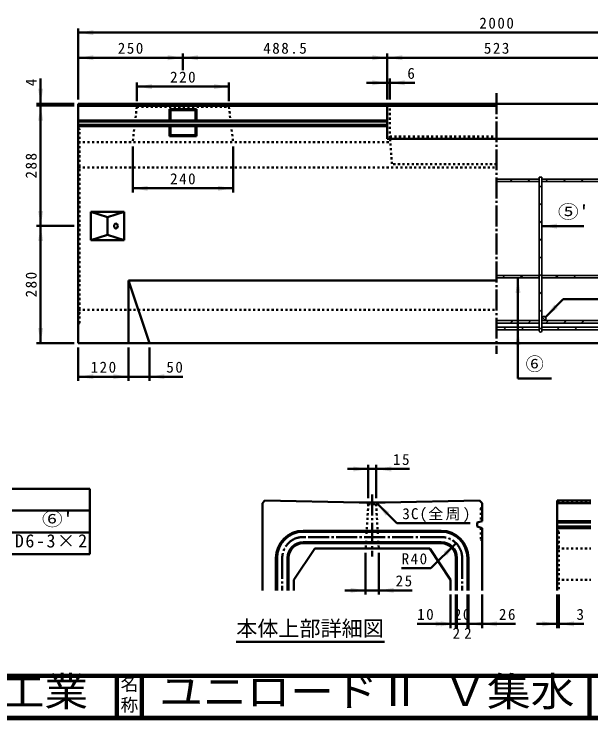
# Model space of a CAD drawing. Units: millimetres, scale not verified. Extents: x 100 to 4105, y 100 to 2870.
# Drawn here: x 1764 to 3143, y 100 to 1786 of the extents above; entities that cross this region are included whole.
import ezdxf
from ezdxf.enums import TextEntityAlignment as Align

# ---------------------------------------------------------------- set-up
doc = ezdxf.new("R2010")
doc.units = ezdxf.units.MM
doc.header["$LTSCALE"] = 5
doc.linetypes.add('USER1', pattern=[2.2, 1, -1.2])
doc.linetypes.add('USER3', pattern=[13.4, 10, -1.2, 1, -1.2])
doc.layers.add('V-nasSTD', color=7, linetype='Continuous', lineweight=50)
doc.styles.add('ＭＳ ゴシック', font='')
doc.styles.get('ＭＳ ゴシック').set_extended_font_data('MS Gothic')

msp = doc.modelspace()

# ---------------------------------------------------------------- hatches: boundary and pattern name
at = {"layer": 'V-nasSTD'}
for points in [[(1953.814, 1747.893), (1917.814, 1741.893), (1953.814, 1735.893)], [(1953.814, 1687.893), (1917.814, 1681.893), (1953.814, 1675.893)], [(2131.814, 1675.893), (2167.814, 1681.893), (2131.814, 1687.893)], [(2203.814, 1687.893), (2167.814, 1681.893), (2203.814, 1675.893)], [(2620.314, 1675.893), (2656.314, 1681.893), (2620.314, 1687.893)], [(2692.314, 1687.893), (2656.314, 1681.893), (2692.314, 1675.893)], [(2093.814, 1618.893), (2057.814, 1612.893), (2093.814, 1606.893)], [(2241.814, 1606.893), (2277.814, 1612.893), (2241.814, 1618.893)], [(2620.314, 1615.893), (2656.314, 1621.893), (2620.314, 1627.893)], [(2698.314, 1627.893), (2662.314, 1621.893), (2698.314, 1615.893)], [(1821.814, 1607.893), (1827.814, 1571.893), (1833.814, 1607.893)], [(1833.814, 1531.893), (1827.814, 1567.893), (1821.814, 1531.893)], [(2083.814, 1375.893), (2047.814, 1369.893), (2083.814, 1363.893)], [(2251.814, 1363.893), (2287.814, 1369.893), (2251.814, 1375.893)], [(1821.814, 1315.893), (1827.814, 1279.893), (1833.814, 1315.893)], [(3061.814, 1285.619), (3025.814, 1279.619), (3061.814, 1273.619)], [(1833.814, 1243.893), (1827.814, 1279.893), (1821.814, 1243.893)], [(2974.814, 1119.893), (2968.814, 1155.893), (2962.814, 1119.893)], [(3055.562, 1092.127), (3034.349, 1062.428), (3064.048, 1083.641)], [(1821.814, 1035.893), (1827.814, 999.893), (1833.814, 1035.893)], [(2974.814, 995.893), (2968.814, 1031.893), (2962.814, 995.893)], [(1953.814, 925.893), (1917.814, 919.893), (1953.814, 913.893)], [(2001.814, 913.893), (2037.814, 919.893), (2001.814, 925.893)], [(2123.814, 925.893), (2087.814, 919.893), (2123.814, 913.893)], [(2574.961, 693.376), (2610.961, 699.376), (2574.961, 705.376)], [(2665.711, 705.376), (2629.711, 699.376), (2665.711, 693.376)], [(2661.285, 596.288), (2631.586, 617.501), (2652.799, 587.803)], [(2799.478, 492.533), (2820.691, 522.231), (2790.993, 501.018)], [(2568.711, 403.376), (2604.711, 409.376), (2568.711, 415.376)], [(2671.961, 415.376), (2635.961, 409.376), (2671.961, 403.376)], [(2771.836, 323.376), (2807.836, 329.376), (2771.836, 335.376)], [(2784.336, 323.376), (2820.336, 329.376), (2784.336, 335.376)], [(2886.336, 335.376), (2850.336, 329.376), (2886.336, 323.376)], [(2918.836, 335.376), (2882.836, 329.376), (2918.836, 323.376)], [(3026.836, 323.376), (3062.836, 329.376), (3026.836, 335.376)], [(3102.586, 335.376), (3066.586, 329.376), (3102.586, 323.376)]]:
    msp.add_hatch(color=256, dxfattribs=at).paths.add_polyline_path(points)

# ---------------------------------------------------------------- linework, layer by layer
for p, q in [((1917.814, 1581.893), (1917.814, 1751.893)), ((1917.814, 1741.893), (3917.814, 1741.893)), ((2167.814, 1651.893), (2167.814, 1691.893)), ((2656.314, 1581.893), (2656.314, 1691.893)), ((1917.814, 1681.893), (2167.814, 1681.893)), ((2167.814, 1681.893), (2656.314, 1681.893)), ((2656.314, 1681.893), (3179.314, 1681.893)), ((1827.814, 1631.893), (1827.814, 1571.893)), ((2057.814, 1577.893), (2057.814, 1622.893)), ((2277.814, 1577.893), (2277.814, 1622.893)), ((2606.314, 1621.893), (2656.314, 1621.893)), ((2656.314, 1621.893), (2662.314, 1621.893)), ((2662.314, 1581.893), (2662.314, 1631.893)), ((2722.314, 1621.893), (2662.314, 1621.893)), ((2057.814, 1612.893), (2277.814, 1612.893)), ((1907.814, 1571.893), (1817.814, 1571.893)), ((1827.814, 1567.893), (1827.814, 1571.893)), ((1917.814, 1571.893), (1917.814, 999.893)), ((1917.814, 1571.893), (3917.814, 1571.893)), ((2656.314, 1571.893), (2656.314, 1487.893)), ((2656.314, 1571.893), (3179.314, 1571.893)), ((1907.814, 1567.893), (1817.814, 1567.893)), ((1827.814, 1279.893), (1827.814, 1567.893)), ((1917.814, 1566.893), (2917.814, 1566.893)), ((2135.514, 1559.193), (2200.114, 1559.193)), ((2135.514, 1559.193), (2137.814, 1556.893)), ((2135.514, 1559.193), (2135.514, 1531.908)), ((2137.814, 1556.893), (2197.814, 1556.893)), ((2137.814, 1556.893), (2137.814, 1531.908)), ((2197.814, 1556.893), (2200.114, 1559.193)), ((2197.814, 1556.893), (2197.814, 1531.908)), ((2200.114, 1559.193), (2200.114, 1531.908)), ((2656.314, 1566.893), (2917.814, 1566.893)), ((1917.814, 1531.908), (2656.314, 1531.908)), ((1917.814, 1529.893), (2656.314, 1529.893)), ((1917.814, 1521.893), (2656.314, 1521.893)), ((1917.814, 1518.535), (2656.314, 1518.535)), ((2135.514, 1518.535), (2135.514, 1494.593)), ((2137.814, 1518.535), (2137.814, 1496.893)), ((2197.814, 1518.535), (2197.814, 1496.893)), ((2200.114, 1518.535), (2200.114, 1494.593)), ((2135.514, 1494.593), (2137.814, 1496.893)), ((2135.514, 1494.593), (2200.114, 1494.593)), ((2137.814, 1496.893), (2197.814, 1496.893)), ((2197.814, 1496.893), (2200.114, 1494.593)), ((2656.314, 1487.893), (3179.314, 1487.893)), ((2047.814, 1469.893), (2047.814, 1359.893)), ((2287.814, 1469.893), (2287.814, 1359.893)), ((2047.814, 1369.893), (2287.814, 1369.893)), ((1947.814, 1313.393), (1947.814, 1246.393)), ((1947.814, 1313.393), (2027.814, 1313.393)), ((1947.814, 1313.393), (1987.814, 1301.393)), ((1987.814, 1301.393), (2027.814, 1313.393)), ((1987.814, 1301.393), (1987.814, 1258.393)), ((2027.814, 1313.393), (2027.814, 1246.393)), ((1907.814, 1279.893), (1817.814, 1279.893)), ((1827.814, 999.893), (1827.814, 1279.893)), ((3125.814, 1279.619), (3025.814, 1279.619)), ((1947.814, 1246.393), (1987.814, 1258.393)), ((1987.814, 1258.393), (2027.814, 1246.393)), ((1947.814, 1246.393), (2027.814, 1246.393)), ((2037.814, 1149.893), (2037.814, 999.893)), ((2037.814, 1149.893), (2087.814, 999.893)), ((2037.814, 1149.893), (2917.814, 1149.893)), ((2968.814, 915.893), (2968.814, 1155.893)), ((3076.776, 1104.855), (3034.349, 1062.428)), ((4020.814, 1104.855), (3076.776, 1104.855)), ((1907.814, 999.893), (1817.814, 999.893)), ((1917.814, 999.893), (3917.814, 999.893)), ((1917.814, 989.893), (1917.814, 909.893)), ((2037.814, 989.893), (2037.814, 909.893)), ((2087.814, 989.893), (2087.814, 909.893)), ((1917.814, 919.893), (2037.814, 919.893)), ((2037.814, 919.893), (2087.814, 919.893)), ((2167.814, 919.893), (2087.814, 919.893)), ((2968.814, 915.893), (3048.814, 915.893)), ((2610.961, 629.376), (2610.961, 709.376)), ((2629.711, 629.376), (2629.711, 709.376)), ((2560.961, 699.376), (2610.961, 699.376)), ((2610.961, 699.376), (2629.711, 699.376)), ((2709.711, 699.376), (2629.711, 699.376)), ((1945, 652), (1760, 652)), ((1945, 600), (1945, 652)), ((2364.086, 624.376), (2357.836, 618.126)), ((2589.086, 619.376), (2364.086, 624.376)), ((2651.586, 619.376), (2876.586, 624.376)), ((2876.586, 624.376), (2882.836, 618.126)), ((3062.836, 624.376), (3142.836, 624.376)), ((3062.836, 624.376), (3062.836, 409.376)), ((2357.836, 618.126), (2357.836, 409.376)), ((2589.086, 619.376), (2651.586, 619.376)), ((2631.586, 617.501), (2679.297, 569.79)), ((2882.836, 574.395), (2882.836, 618.126)), ((3062.836, 618.126), (3142.836, 618.126)), ((1760, 600), (1945, 600)), ((1945, 548), (1945, 600)), ((2871.586, 571.876), (2882.836, 574.395)), ((3062.836, 574.395), (3142.836, 574.395)), ((2854.297, 569.79), (2679.297, 569.79)), ((2871.586, 561.876), (2871.586, 571.876)), ((2871.586, 561.876), (2882.836, 557.678)), ((2882.836, 557.678), (2882.836, 409.376)), ((3062.836, 571.876), (3142.836, 571.876)), ((3062.836, 561.876), (3142.836, 561.876)), ((3062.836, 557.678), (3142.836, 557.678)), ((1760, 548), (1945, 548)), ((1945, 496), (1945, 548)), ((2785.336, 551.876), (2455.336, 551.876)), ((2785.336, 549.376), (2455.336, 549.376)), ((2785.336, 524.376), (2455.336, 524.376)), ((2482.836, 509.376), (2432.836, 434.376)), ((2785.336, 521.876), (2455.336, 521.876)), ((2482.836, 509.376), (2757.836, 509.376)), ((2757.836, 509.376), (2807.836, 434.376)), ((2760.587, 462.127), (2820.691, 522.231)), ((1760, 496), (1945, 496)), ((2604.711, 499.376), (2604.711, 399.376)), ((2635.961, 499.376), (2635.961, 399.376)), ((2390.336, 486.876), (2390.336, 409.376)), ((2392.836, 486.876), (2392.836, 409.376)), ((2417.836, 486.876), (2417.836, 409.376)), ((2420.336, 486.876), (2420.336, 409.376)), ((2820.336, 409.376), (2820.336, 486.876)), ((2822.836, 486.876), (2822.836, 409.376)), ((2847.836, 486.876), (2847.836, 409.376)), ((2850.336, 409.376), (2850.336, 486.876)), ((2760.587, 462.127), (2690.587, 462.127)), ((2432.836, 434.376), (2432.836, 409.376)), ((2807.836, 434.376), (2807.836, 409.376)), ((2554.711, 409.376), (2604.711, 409.376)), ((2604.711, 409.376), (2635.961, 409.376)), ((2715.961, 409.376), (2635.961, 409.376)), ((2807.836, 399.376), (2807.836, 319.376)), ((2820.336, 399.376), (2820.336, 319.376)), ((2822.836, 399.376), (2822.836, 319.376)), ((2847.836, 399.376), (2847.836, 319.376)), ((2850.336, 399.376), (2850.336, 319.376)), ((2882.836, 399.376), (2882.836, 319.376)), ((3062.836, 399.376), (3062.836, 319.376)), ((3066.586, 399.376), (3066.586, 319.376)), ((2727.836, 329.376), (2807.836, 329.376)), ((2807.836, 329.376), (2820.336, 329.376)), ((2820.336, 329.376), (2822.836, 329.376)), ((2822.836, 329.376), (2847.836, 329.376)), ((2847.836, 329.376), (2850.336, 329.376)), ((2850.336, 329.376), (2882.836, 329.376)), ((2962.836, 329.376), (2882.836, 329.376)), ((3012.836, 329.376), (3062.836, 329.376)), ((3062.836, 329.376), (3066.586, 329.376)), ((3126.586, 329.376), (3066.586, 329.376)), ((2295.368, 286.542), (2649.377, 286.542))]:
    msp.add_line(p, q, dxfattribs=at)
at = {"layer": 'V-nasSTD', "linetype": 'USER3'}
for p, q in [((2917.814, 1596.893), (2917.814, 974.893)), ((2620.336, 638.126), (2620.336, 490.626)), ((2785.336, 536.876), (2455.336, 536.876)), ((2405.336, 486.876), (2405.336, 409.376)), ((2835.336, 486.876), (2835.336, 409.376))]:
    msp.add_line(p, q, dxfattribs=at)
at = {"layer": 'V-nasSTD', "linetype": 'USER1'}
for p, q in [((2662.314, 1571.893), (2662.314, 1487.893)), ((1917.814, 1567.893), (2656.314, 1567.893)), ((2057.814, 1564.893), (2047.814, 1479.893)), ((2057.814, 1564.893), (2054.814, 1567.893)), ((2057.814, 1564.893), (2277.814, 1564.893)), ((2277.814, 1564.893), (2280.814, 1567.893)), ((2277.814, 1564.893), (2287.814, 1479.893)), ((1920.814, 1511.893), (1917.814, 1513.893)), ((1920.814, 1047.893), (1920.814, 1511.893)), ((1917.814, 1489.893), (1920.814, 1491.893)), ((2662.314, 1493.893), (2917.814, 1493.893)), ((2663.014, 1487.893), (2667.573, 1427.781)), ((1917.814, 1479.893), (2663.62, 1479.893)), ((1917.814, 1419.893), (2917.814, 1419.893)), ((2917.814, 1427.781), (2667.573, 1427.781)), ((1917.814, 1079.893), (2917.814, 1079.893)), ((1917.814, 1069.893), (1920.814, 1067.893)), ((1920.814, 1047.893), (1917.814, 1045.893)), ((2610.961, 615.626), (2604.711, 509.376)), ((2610.961, 615.626), (2607.211, 619.376)), ((2610.961, 615.626), (2629.711, 615.626)), ((2629.711, 615.626), (2633.461, 619.376)), ((2629.711, 615.626), (2635.961, 509.376)), ((2879.961, 605.626), (2882.836, 608.501)), ((3062.836, 619.376), (3142.836, 619.376)), ((2879.961, 605.626), (2879.961, 573.751)), ((2879.961, 558.751), (2879.961, 530.626)), ((3066.586, 549.376), (3062.836, 551.876)), ((3066.586, 549.376), (3066.586, 409.376)), ((2879.961, 530.626), (2882.836, 527.751)), ((3062.836, 521.876), (3066.586, 524.376)), ((3062.836, 509.376), (3142.836, 509.376)), ((3062.836, 434.376), (3142.836, 434.376))]:
    msp.add_line(p, q, dxfattribs=at)
at = {"layer": 'V-nasSTD', "lineweight": 35}
for p, q in [((2917.814, 1391.393), (3019.814, 1391.393)), ((2917.814, 1386.393), (3019.814, 1386.393)), ((2949.952, 1386.393), (2954.952, 1391.393)), ((2992.379, 1386.393), (2997.379, 1391.393)), ((3019.814, 1396.393), (3019.814, 1028.893)), ((3019.814, 1396.393), (3025.814, 1396.393)), ((3025.814, 1396.393), (3025.814, 1028.893)), ((3025.814, 1391.393), (3334.814, 1391.393)), ((3025.814, 1386.393), (3334.814, 1386.393)), ((3039.805, 1391.393), (3034.805, 1386.393)), ((3077.231, 1386.393), (3082.231, 1391.393)), ((3119.658, 1386.393), (3124.658, 1391.393)), ((3025.814, 1377.401), (3019.814, 1371.401)), ((3025.814, 1334.975), (3019.814, 1328.975)), ((3025.814, 1292.548), (3019.814, 1286.548)), ((3025.814, 1250.122), (3019.814, 1244.122)), ((3025.814, 1207.696), (3019.814, 1201.696)), ((3025.814, 1165.269), (3019.814, 1159.269)), ((2917.814, 1161.893), (3019.814, 1161.893)), ((2917.814, 1155.893), (3019.814, 1155.893)), ((2931.584, 1155.893), (2937.584, 1161.893)), ((2974.011, 1155.893), (2980.011, 1161.893)), ((3016.437, 1155.893), (3019.814, 1159.269)), ((3025.814, 1161.893), (3334.814, 1161.893)), ((3025.814, 1155.893), (3334.814, 1155.893)), ((3058.864, 1155.893), (3064.864, 1161.893)), ((3101.29, 1155.893), (3107.29, 1161.893)), ((3025.814, 1122.843), (3019.814, 1116.843)), ((3025.814, 1080.416), (3019.814, 1074.416)), ((3031.754, 1063.804), (3035.724, 1059.833)), ((2917.814, 1053.893), (3019.814, 1053.893)), ((3019.814, 1047.893), (2917.814, 1047.893)), ((2950.864, 1047.893), (2956.864, 1053.893)), ((2993.29, 1047.893), (2999.29, 1053.893)), ((3025.814, 1053.893), (3334.814, 1053.893)), ((3334.814, 1047.893), (3025.814, 1047.893)), ((3026.721, 1061.765), (3033.686, 1054.8)), ((3035.716, 1047.893), (3041.716, 1053.893)), ((3078.143, 1047.893), (3084.143, 1053.893)), ((3120.569, 1047.893), (3126.569, 1053.893)), ((2917.814, 1037.893), (3019.814, 1037.893)), ((2917.814, 1031.893), (3019.814, 1031.893)), ((2934.364, 1031.893), (2940.364, 1037.893)), ((2976.79, 1031.893), (2982.79, 1037.893)), ((3019.216, 1031.893), (3019.814, 1032.49)), ((3025.814, 1037.99), (3019.814, 1031.99)), ((3025.814, 1037.893), (3334.814, 1037.893)), ((3025.814, 1031.893), (3334.814, 1031.893)), ((3061.643, 1031.893), (3067.643, 1037.893)), ((3104.069, 1031.893), (3110.069, 1037.893))]:
    msp.add_line(p, q, dxfattribs=at)
at = {"layer": 'V-nasSTD', "lineweight": 100}
for p, q in [((105, 205), (4100, 205)), ((2010, 205), (2010, 105)), ((2070, 205), (2070, 105)), ((3140, 205), (3140, 105)), ((105, 105), (4100, 105))]:
    msp.add_line(p, q, dxfattribs=at)
at = {"layer": 'V-nasSTD', "lineweight": 13}
msp.add_lwpolyline([(100, 100), (100, 2870), (4105, 2870), (4105, 100)], close=True, dxfattribs=at)
at = {"layer": 'V-nasSTD', "lineweight": 35}
msp.add_circle((3030.814, 1058.893), 5, dxfattribs=at)
msp.add_arc((3022.814, 1028.893), 3, 180, 0, dxfattribs=at)
at = {"layer": 'V-nasSTD'}
for centre, radius, start, end in [((2455.336, 486.876), 65, 90, 180), ((2455.336, 486.876), 62.5, 90, 180), ((2785.336, 486.876), 65, 0, 90), ((2785.336, 486.876), 62.5, 0, 90), ((2455.336, 486.876), 37.5, 90, 180), ((2785.336, 486.876), 37.5, 0, 90), ((2455.336, 486.876), 35, 90, 180), ((2785.336, 486.876), 35, 0, 90)]:
    msp.add_arc(centre, radius, start, end, dxfattribs=at)
at = {"layer": 'V-nasSTD', "linetype": 'USER3'}
for centre, start, end in [((2455.336, 486.876), 90, 180), ((2785.336, 486.876), 0, 90)]:
    msp.add_arc(centre, 50, start, end, dxfattribs=at)
at = {"layer": 'V-nasSTD'}
msp.add_ellipse((2007.814, 1279.893), major_axis=(0, 6), ratio=0.707107, dxfattribs=at)

# ---------------------------------------------------------------- texts
at = {"layer": 'V-nasSTD', "style": 'ＭＳ ゴシック'}
for s, height, p in [('6', 26.39, (2704.314, 1657.893)), ('⑥', 31.67, (2987.214, 966.093)), ('3', 26.39, (3108.586, 365.376)), ('本体上部詳細図', 36.95, (2295.368, 336.942)), ('2', 26.39, (2812.586, 320.376)), ('2', 26.39, (2840.086, 320.376)), ('名', 30.79, (2018.982, 200.999)), ('称', 30.79, (2018.976, 151.01))]:
    msp.add_text(s, height=height, dxfattribs=at).set_placement(p, align=Align.TOP_LEFT)
msp.add_text('4', height=26.39, rotation=90, dxfattribs=at).set_placement((1791.814, 1613.893), align=Align.TOP_LEFT)
for s, height, width, p in [("⑤'", 31.67, 1.15, (3064.214, 1329.819)), ("⑥'", 31.67, 1.15, (1830.9, 595.6)), ('株式会社船生コンクリート工業', 69.65, 1.1, (478.279, 202.55)), ('ユニロードⅡ Ｖ集水', 69.65, 1.1, (2111, 202.47))]:
    msp.add_text(s, height=height, dxfattribs=dict(at, width=width)).set_placement(p, align=Align.TOP_LEFT)
at = {"layer": 'V-nasSTD', "attachment_point": 1, "style": 'ＭＳ ゴシック'}
for s, insert, char_height in [('\\T1.2;2000', (2876.414, 1777.893), 26.39), ('\\T1.2;250', (2012.214, 1717.893), 26.39), ('\\T1.2;488.5', (2359.864, 1717.893), 26.39), ('\\T1.2;523', (2887.214, 1717.893), 26.39), ('\\T1.2;220', (2137.214, 1648.893), 26.39), ('\\T1.2;240', (2137.214, 1405.893), 26.39), ('\\T1.2;120', (1947.214, 955.893), 26.39), ('\\T1.2;50', (2128.214, 955.89), 26.39), ('\\T1.2;15', (2670.111, 735.376), 26.39), ('\\T1.15;3C(全周)', (2692.297, 605.79), 26.39), ('\\T1.17;D6-3×2', (1766.1, 543.6), 31.67), ('\\T1.2;R40', (2690.587, 498.127), 26.39), ('\\T1.2;25', (2676.361, 445.376), 26.39), ('\\T1.2;10', (2727.836, 365.376), 26.39), ('\\T1.2;20', (2815.536, 365.376), 26.39), ('\\T1.2;26', (2923.236, 365.376), 26.39)]:
    msp.add_mtext(s, dxfattribs=dict(at, insert=insert, char_height=char_height))
at = {"layer": 'V-nasSTD', "char_height": 26.39, "attachment_point": 1, "rotation": 90, "style": 'ＭＳ ゴシック'}
for s, insert in [('\\T1.2;288', (1791.814, 1393.293)), ('\\T1.2;280', (1791.814, 1109.293))]:
    msp.add_mtext(s, dxfattribs=dict(at, insert=insert))

doc.saveas('drawing.dxf')
